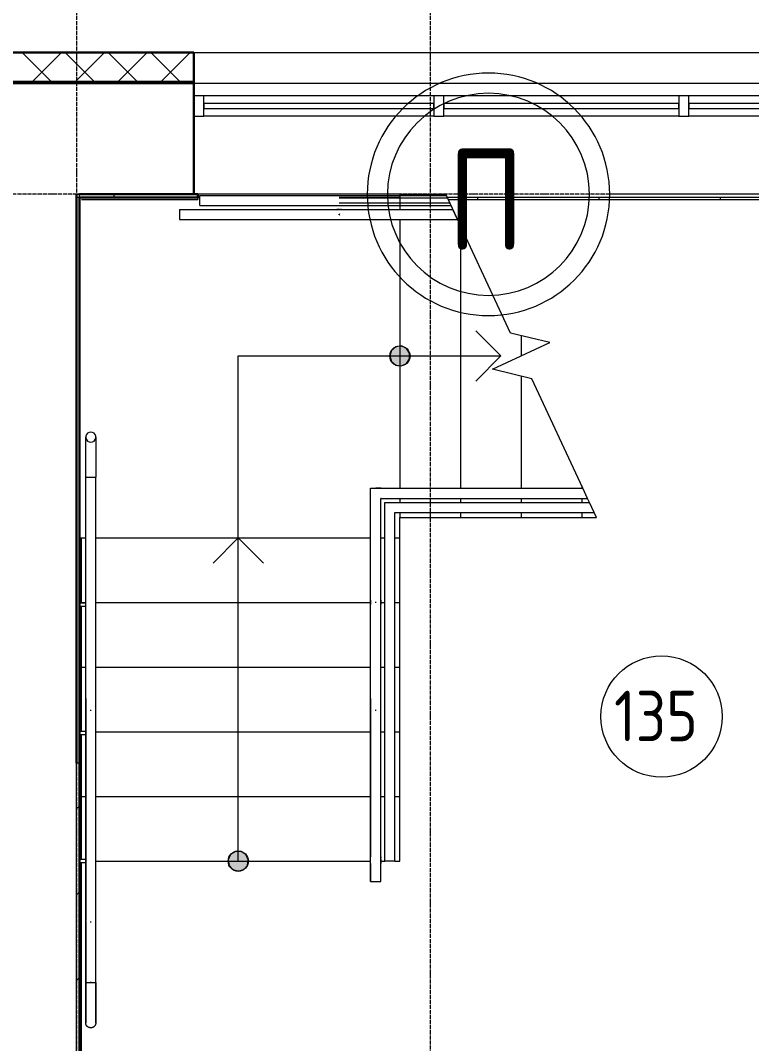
# Model space of a CAD drawing. Header units: millimetres. Extents: x -215207 to 92095, y -30385 to 123050.
# Drawn here: x -176463 to -172845, y 27239 to 32302 of the extents above; entities that cross this region are included whole.
import ezdxf

# ---------------------------------------------------------------- set-up
doc = ezdxf.new("R2010")
doc.units = ezdxf.units.MM
doc.linetypes.add('ADSK_Линия сетки', pattern=[25, 20, -2.5, 0, -2.5])
for name, color, linetype, lineweight in [('Витраж', 7, 'Continuous', 9), ('Лестницы', 7, 'Continuous', 9), ('Марки помещений', 7, 'Continuous', 20), ('Ограждение', 7, 'Continuous', 9), ('Оси', 7, 'Continuous', 9), ('Панели витража', 7, 'Continuous', 9), ('Перекрытие', 7, 'Continuous', 20), ('Стены внутренние', 7, 'Continuous', 20), ('Стены наружные', 7, 'Continuous', 20), ('Стены штриховка', 7, 'Continuous', 9), ('Стрелки вверх', 7, 'Continuous', 20)]:
    doc.layers.add(name, color=color, linetype=linetype, lineweight=lineweight)
doc.styles.add('GOST Common_2', font='GOST_Common.ttf', dxfattribs={"width": 0.9, "height": 90})
doc.styles.add('GOST Common_3', font='GOST_Common.ttf', dxfattribs={"width": 0.9, "height": 2.5})

# ---------------------------------------------------------------- blocks, each defined once
blk = doc.blocks.new('1 этаж 21082025')
at = {"layer": 'Стрелки вверх'}
h = blk.add_hatch(color=256, dxfattribs=at)
edge = h.paths.add_edge_path()
edge.add_arc((25350, -800), 50, 0, 360)
for points in [[(25357.1, -849.5), (25382.7, -837.8), (25398, -814.1), (25398, -785.9), (25382.7, -762.2), (25357.1, -750.5), (25329.2, -754.5), (25307.9, -773), (25300, -800), (25307.9, -827), (25329.2, -845.5)], [(24550, -3350), (24577, -3342.1), (24595.5, -3320.8), (24599.5, -3292.9), (24587.8, -3267.3), (24564.1, -3252), (24535.9, -3252), (24512.2, -3267.3), (24500.5, -3292.9), (24504.5, -3320.8), (24523, -3342.1)]]:
    blk.add_hatch(color=256, dxfattribs=at).paths.add_polyline_path(points)
h = blk.add_hatch(color=256, dxfattribs=at)
edge = h.paths.add_edge_path()
edge.add_arc((24550, -3300), 50, 0, 360)
at = {"layer": 'Витраж', "lineweight": 18}
for p, q in [((24380.1, 487.5), (24330.1, 487.5)), ((24330.1, 487.5), (24330.1, 387.5)), ((24380.1, 387.5), (24380.1, 487.5)), ((24330.1, 387.5), (24380.1, 387.5))]:
    blk.add_line(p, q, dxfattribs=at)
at = {"layer": 'Витраж'}
for p, q in [((25517.6, 487.5), (24380.1, 487.5)), ((26730.1, 487.5), (25567.6, 487.5)), ((27942.6, 487.5), (26780.1, 487.5)), ((25517.6, 387.5), (24380.1, 387.5)), ((26730.1, 387.5), (25567.6, 387.5)), ((27942.6, 387.5), (26780.1, 387.5))]:
    blk.add_line(p, q, dxfattribs=at)
at = {"layer": 'Витраж', "lineweight": 18, "extrusion": (0, 0, -1)}
for p, q in [((25567.6, 487.5), (25517.6, 487.5)), ((25517.6, 487.5), (25517.6, 387.5)), ((25567.6, 387.5), (25567.6, 487.5)), ((26780.1, 487.5), (26730.1, 487.5)), ((26730.1, 487.5), (26730.1, 387.5)), ((26780.1, 387.5), (26780.1, 487.5)), ((25517.6, 387.5), (25567.6, 387.5)), ((26730.1, 387.5), (26780.1, 387.5))]:
    blk.add_line(p, q, dxfattribs=at)
at = {"layer": 'Лестницы'}
for p, q in [((25350, 0), (24350, 0)), ((25350, 0), (25350, -75)), ((25350, 0), (25577, 0)), ((25350, 0), (25350, -75)), ((25897.2, -686.7), (25577, 0)), ((25350, -125), (25350, -1455)), ((25350, -125), (25350, -1455)), ((25650, -156.6), (25650, -1455)), ((25650, -156.6), (25650, -1455)), ((26091.6, -734), (25897.2, -686.7)), ((25950, -699.6), (25950, -800)), ((25950, -699.6), (25950, -800)), ((25808.4, -866), (26091.6, -734)), ((26002.8, -913.3), (25808.4, -866)), ((25950, -900.4), (25950, -1455)), ((25950, -900.4), (25950, -1455)), ((26255.4, -1455), (26002.8, -913.3)), ((26250, -1443.4), (26250, -1455)), ((26250, -1443.4), (26250, -1455)), ((25350, -1505), (25350, -1525)), ((25350, -1505), (25350, -1525)), ((25650, -1505), (25650, -1525)), ((25650, -1505), (25650, -1525)), ((25950, -1505), (25950, -1525)), ((25950, -1505), (25950, -1525)), ((26250, -1505), (26250, -1525)), ((26250, -1505), (26250, -1525)), ((26288.1, -1525), (26278.7, -1505)), ((25350, -1575), (25350, -1600)), ((25350, -1575), (25350, -1600)), ((25350, -1700), (25350, -1600)), ((25350, -1600), (25650, -1600)), ((25650, -1575), (25650, -1600)), ((25650, -1575), (25650, -1600)), ((25650, -1600), (25950, -1600)), ((25950, -1575), (25950, -1600)), ((25950, -1575), (25950, -1600)), ((25950, -1600), (26250, -1600)), ((26250, -1575), (26250, -1600)), ((26250, -1575), (26250, -1600)), ((26250, -1600), (26323, -1600)), ((26323, -1600), (26311.4, -1575)), ((23765, -1700), (23795, -1700)), ((23845, -1700), (25205, -1700)), ((25255, -1700), (25275, -1700)), ((25325, -1700), (25350, -1700)), ((25350, -2020), (25350, -1700)), ((23775, -2020), (23795, -2020)), ((23775, -2020), (23795, -2020)), ((23845, -2020), (25205, -2020)), ((23845, -2020), (25205, -2020)), ((25255, -2020), (25275, -2020)), ((25255, -2020), (25275, -2020)), ((25325, -2020), (25350, -2020)), ((25325, -2020), (25350, -2020)), ((25350, -2340), (25350, -2020)), ((23775, -2340), (23795, -2340)), ((23775, -2340), (23795, -2340)), ((23845, -2340), (25205, -2340)), ((23845, -2340), (25205, -2340)), ((25255, -2340), (25275, -2340)), ((25255, -2340), (25275, -2340)), ((25325, -2340), (25350, -2340)), ((25325, -2340), (25350, -2340)), ((25350, -2660), (25350, -2340)), ((23845, -2660), (25205, -2660)), ((23845, -2660), (25205, -2660)), ((25255, -2660), (25275, -2660)), ((25255, -2660), (25275, -2660)), ((25325, -2660), (25350, -2660)), ((25325, -2660), (25350, -2660)), ((25350, -2980), (25350, -2660)), ((23775, -2980), (23795, -2980)), ((23775, -2980), (23795, -2980)), ((23845, -2980), (25205, -2980)), ((23845, -2980), (25205, -2980)), ((25255, -2980), (25275, -2980)), ((25255, -2980), (25275, -2980)), ((25325, -2980), (25350, -2980)), ((25325, -2980), (25350, -2980)), ((25350, -3300), (25350, -2980)), ((23845, -3300), (25205, -3300)), ((23845, -3300), (25205, -3300)), ((25255, -3300), (25275, -3300)), ((25255, -3300), (25275, -3300)), ((25325, -3300), (25350, -3300)), ((25325, -3300), (25350, -3300))]:
    blk.add_line(p, q, dxfattribs=at)
at = {"layer": 'Марки помещений'}
blk.add_circle((26644.6, -2584.3), 300, dxfattribs=at)
at = {"layer": 'Ограждение'}
for p, q in [((23775, -25), (24350, -25)), ((24350, -15), (24350, -25)), ((24359, -5), (25050, -5)), ((24359, -55), (24359, -5)), ((25050, -5), (25579.3, -5)), ((25050, -17.5), (25585.1, -17.5)), ((25050, -42.5), (25596.8, -42.5)), ((25588.6, -25), (29825, -25)), ((24259, -75), (24259, -125)), ((24259, -75), (25038.2, -75)), ((24359, -55), (25050, -55)), ((25038.2, -75), (25060.6, -75)), ((25050.6, -75), (25038.2, -75)), ((25038.2, -75), (25050, -75)), ((25050, -55), (25602.6, -55)), ((25050, -75), (25060.6, -75)), ((25050.3, -97.2), (25050, -100)), ((25050, -100), (25050.3, -102.8)), ((25060.6, -75), (25055.9, -75)), ((25060.6, -75), (25611.9, -75)), ((25635.2, -125), (25611.9, -75)), ((24259, -125), (25038.2, -125)), ((25038.2, -125), (25060.6, -125)), ((25038.2, -125), (25050.6, -125)), ((25038.2, -125), (25050, -125)), ((25050, -125), (25060.6, -125)), ((25055.9, -125), (25060.6, -125)), ((25060.6, -125), (25635.2, -125)), ((23795, -1201.7), (23795, -1201.6)), ((23795, -1202.9), (23795, -1201.7)), ((23795, -1204.4), (23795, -1202.9)), ((23795, -1206.3), (23795, -1204.4)), ((23795, -1208.4), (23795, -1206.3)), ((23795, -1210.8), (23795, -1208.4)), ((23795, -1213.6), (23795, -1210.8)), ((23795, -1216.6), (23795, -1213.6)), ((23798.3, -1189), (23795.4, -1197.2)), ((23795.4, -1197.2), (23795.4, -1205.9)), ((23795.4, -1205.9), (23798.3, -1214.1)), ((23803.9, -1182.3), (23798.3, -1189)), ((23798.3, -1214.1), (23803.9, -1220.9)), ((23811.4, -1177.9), (23803.9, -1182.3)), ((23820, -1176.4), (23811.4, -1177.9)), ((23828.6, -1177.9), (23820, -1176.4)), ((23836.1, -1182.3), (23828.6, -1177.9)), ((23841.7, -1189), (23836.1, -1182.3)), ((23836.1, -1220.9), (23841.7, -1214.1)), ((23844.6, -1197.2), (23841.7, -1189)), ((23841.7, -1214.1), (23844.6, -1205.9)), ((23844.6, -1205.9), (23844.6, -1197.2)), ((23845, -1201.6), (23845, -1202.7)), ((23845, -1202.7), (23845, -1204.2)), ((23845, -1204.2), (23845, -1206)), ((23845, -1206), (23845, -1208.1)), ((23845, -1208.1), (23845, -1210.5)), ((23845, -1210.5), (23845, -1213.2)), ((23845, -1213.2), (23845, -1216.2)), ((23795, -1220), (23795, -1216.6)), ((23795, -1223.6), (23795, -1220)), ((23795, -1227.5), (23795, -1223.6)), ((23795, -1231.7), (23795, -1227.5)), ((23795, -1236.2), (23795, -1231.7)), ((23795, -1240.9), (23795, -1236.2)), ((23795, -1245.9), (23795, -1240.9)), ((23795, -1251.1), (23795, -1245.9)), ((23795, -1256.5), (23795, -1251.1)), ((23795, -1262.2), (23795, -1256.5)), ((23795, -1268.1), (23795, -1262.2)), ((23803.9, -1220.9), (23811.4, -1225.3)), ((23811.4, -1225.3), (23820, -1226.8)), ((23820, -1226.8), (23828.6, -1225.3)), ((23828.6, -1225.3), (23836.1, -1220.9)), ((23845, -1216.2), (23845, -1219.5)), ((23845, -1219.5), (23845, -1223.1)), ((23845, -1223.1), (23845, -1227)), ((23845, -1227), (23845, -1231.1)), ((23845, -1231.1), (23845, -1235.5)), ((23845, -1235.5), (23845, -1240.2)), ((23845, -1240.2), (23845, -1245.2)), ((23845, -1245.2), (23845, -1250.3)), ((23845, -1250.3), (23845, -1255.8)), ((23845, -1255.8), (23845, -1261.4)), ((23845, -1261.4), (23845, -1267.3)), ((23795, -1274.2), (23795, -1268.1)), ((23795, -1280.6), (23795, -1274.2)), ((23795, -1287.1), (23795, -1280.6)), ((23795, -1293.8), (23795, -1287.1)), ((23795, -1300.6), (23795, -1293.8)), ((23795, -1307.6), (23795, -1300.6)), ((23795, -1314.8), (23795, -1307.6)), ((23795, -1322.1), (23795, -1314.8)), ((23845, -1267.3), (23845, -1273.4)), ((23845, -1273.4), (23845, -1279.7)), ((23845, -1279.7), (23845, -1286.2)), ((23845, -1286.2), (23845, -1292.8)), ((23845, -1292.8), (23845, -1299.7)), ((23845, -1299.7), (23845, -1306.7)), ((23845, -1306.7), (23845, -1313.8)), ((23845, -1313.8), (23845, -1321.1)), ((23795, -1329.5), (23795, -1322.1)), ((23795, -1337.1), (23795, -1329.5)), ((23795, -1344.7), (23795, -1337.1)), ((23795, -1352.5), (23795, -1344.7)), ((23795, -1360.3), (23795, -1352.5)), ((23795, -1368.1), (23795, -1360.3)), ((23845, -1321.1), (23845, -1328.5)), ((23845, -1328.5), (23845, -1336.1)), ((23845, -1336.1), (23845, -1343.7)), ((23845, -1343.7), (23845, -1351.4)), ((23845, -1351.4), (23845, -1359.2)), ((23845, -1359.2), (23845, -1367.1)), ((23795, -1376.1), (23795, -1368.1)), ((23795, -1384), (23795, -1376.1)), ((23795, -1392), (23795, -1384)), ((23795, -1400), (23795, -1392)), ((23795, -1400), (23845, -1400)), ((23795, -2020), (23795, -1400)), ((23845, -1367.1), (23845, -1375)), ((23845, -1375), (23845, -1382.9)), ((23845, -1382.9), (23845, -1390.9)), ((23845, -1390.9), (23845, -1398.9)), ((23845, -1398.9), (23845, -1400)), ((23845, -2020), (23845, -1400)), ((25205, -1455), (25257.6, -1455)), ((25205, -1530), (25205, -1455)), ((25257.6, -1455), (25230, -1455)), ((25257.6, -1455), (26255.4, -1455)), ((26278.7, -1505), (26255.4, -1455)), ((25205, -1530), (25205, -1480)), ((25257.6, -1505), (25255, -1505)), ((25255, -1530), (25255, -1505)), ((25255, -1505), (25257.6, -1505)), ((25255, -1530), (25255, -1505)), ((25257.6, -1505), (26278.7, -1505)), ((25205, -2008.9), (25205, -1530)), ((25255, -2008.9), (25255, -1530)), ((25275, -1525), (26288.1, -1525)), ((25275, -2020), (25275, -1525)), ((26311.4, -1575), (26288.1, -1525)), ((26311.4, -1575), (26288.1, -1525)), ((25325, -1575), (26311.4, -1575)), ((25325, -2020), (25325, -1575)), ((23775, -2020), (23775, -1700)), ((23795, -2023.8), (23765, -2023.8)), ((23775, -2024.1), (23775, -2020)), ((23795, -3600), (23795, -2020)), ((23845, -3600), (23845, -2020)), ((25205, -2008.9), (25205, -2030.1)), ((25205, -2008.9), (25205, -2014.4)), ((25205, -2020), (25205, -2008.9)), ((25205, -2014.4), (25205, -2030.1)), ((25205, -2030.1), (25205, -2020)), ((25255, -2008.9), (25255, -2030.1)), ((25255, -2014.4), (25255, -2008.9)), ((25255, -2020), (25255, -2008.9)), ((25255, -2030.1), (25255, -2014.4)), ((25255, -2030.1), (25255, -2020)), ((25275, -3300), (25275, -2020)), ((25325, -3300), (25325, -2020)), ((23765, -2038.8), (23795, -2038.8)), ((23775, -2657.9), (23775, -2038.5)), ((25205, -3289.9), (25205, -2030.1)), ((25255, -3289.9), (25255, -2030.1)), ((23795, -2494.4), (23795, -3594.4)), ((23845, -3594.4), (23845, -2494.4)), ((25205, -2494.4), (25205, -3279.3)), ((25255, -3279.3), (25255, -2494.4)), ((23817.2, -2553), (23820, -2553.3)), ((23820, -2553.3), (23822.8, -2553)), ((25227.2, -2553), (25230, -2553.3)), ((25230, -2553.3), (25232.8, -2553)), ((23795, -2657.6), (23765, -2657.6)), ((23765, -2672.6), (23795, -2672.6)), ((23775, -3291.7), (23775, -2672.4)), ((25205, -3281.9), (25205, -3279.3)), ((25205, -3283.3), (25205, -3281.9)), ((25205, -3311.1), (25205, -3289.9)), ((25205, -3293.3), (25205, -3290.4)), ((25255, -3279.3), (25255, -3282)), ((25255, -3282), (25255, -3283.2)), ((25255, -3311.1), (25255, -3289.9)), ((25255, -3290.5), (25255, -3293.4)), ((23795, -3291.4), (23765, -3291.4)), ((23765, -3306.4), (23795, -3306.4)), ((23775, -3620), (23775, -3306.2)), ((25205, -3296.2), (25205, -3293.3)), ((25205, -3299.2), (25205, -3296.2)), ((25205, -3302.2), (25205, -3299.2)), ((25205, -3305.1), (25205, -3302.2)), ((25205, -3308.1), (25205, -3305.1)), ((25205, -3311.1), (25205, -3308.1)), ((25205, -3311.1), (25205, -3400)), ((25205, -3400), (25205, -3311.1)), ((25255, -3293.4), (25255, -3296.4)), ((25255, -3296.4), (25255, -3299.3)), ((25255, -3299.3), (25255, -3302.3)), ((25255, -3302.3), (25255, -3305.3)), ((25255, -3305.3), (25255, -3308.3)), ((25255, -3308.3), (25255, -3311.1)), ((25255, -3400), (25255, -3311.1)), ((25255, -3400), (25255, -3311.1)), ((25325, -3300), (25275, -3300)), ((25205, -3400), (25255, -3400)), ((25227.7, -3400), (25232.3, -3400)), ((23775, -3620), (23765, -3620)), ((23775, -5800), (23775, -3619.3)), ((23795, -3599.3), (23795, -3900)), ((23795, -3900), (23795, -3600)), ((23845, -3900), (23845, -3599.3)), ((23845, -3900), (23845, -3600)), ((23795, -3900), (23795, -3908)), ((23795, -3902.2), (23795, -3900)), ((23795, -3900), (23845, -3900)), ((23795, -3910.2), (23795, -3902.2)), ((23795, -3908), (23795, -3916)), ((23795, -3918.1), (23795, -3910.2)), ((23795, -3916), (23795, -3923.9)), ((23795, -3926.1), (23795, -3918.1)), ((23795, -3923.9), (23795, -3931.9)), ((23795, -3934), (23795, -3926.1)), ((23795, -3931.9), (23795, -3939.7)), ((23795, -3941.8), (23795, -3934)), ((23795, -3939.7), (23795, -3947.5)), ((23795, -3949.6), (23795, -3941.8)), ((23795, -3947.5), (23795, -3955.3)), ((23817.7, -3900), (23822.3, -3900)), ((23820, -3900), (23817.7, -3900)), ((23822.3, -3900), (23820, -3900)), ((23845, -3900), (23845, -3908)), ((23845, -3902.2), (23845, -3900)), ((23845, -3910.2), (23845, -3902.2)), ((23845, -3908), (23845, -3916)), ((23845, -3918.1), (23845, -3910.2)), ((23845, -3916), (23845, -3923.9)), ((23845, -3926.1), (23845, -3918.1)), ((23845, -3923.9), (23845, -3931.9)), ((23845, -3934), (23845, -3926.1)), ((23845, -3931.9), (23845, -3939.7)), ((23845, -3941.8), (23845, -3934)), ((23845, -3939.7), (23845, -3947.5)), ((23845, -3949.6), (23845, -3941.8)), ((23845, -3947.5), (23845, -3955.3)), ((23795, -3957.3), (23795, -3949.6)), ((23795, -3955.3), (23795, -3962.9)), ((23795, -3965), (23795, -3957.3)), ((23795, -3962.9), (23795, -3970.5)), ((23795, -3972.5), (23795, -3965)), ((23795, -3970.5), (23795, -3977.9)), ((23795, -3979.9), (23795, -3972.5)), ((23795, -3977.9), (23795, -3985.2)), ((23795, -3987.1), (23795, -3979.9)), ((23795, -3985.2), (23795, -3992.4)), ((23795, -3994.3), (23795, -3987.1)), ((23795, -3992.4), (23795, -3999.4)), ((23795, -4001.2), (23795, -3994.3)), ((23795, -3999.4), (23795, -4006.2)), ((23845, -3957.3), (23845, -3949.6)), ((23845, -3955.3), (23845, -3962.9)), ((23845, -3965), (23845, -3957.3)), ((23845, -3962.9), (23845, -3970.5)), ((23845, -3972.5), (23845, -3965)), ((23845, -3970.5), (23845, -3977.9)), ((23845, -3979.9), (23845, -3972.5)), ((23845, -3977.9), (23845, -3985.2)), ((23845, -3987.1), (23845, -3979.9)), ((23845, -3985.2), (23845, -3992.4)), ((23845, -3994.3), (23845, -3987.1)), ((23845, -3992.4), (23845, -3999.4)), ((23845, -4001.2), (23845, -3994.3)), ((23845, -3999.4), (23845, -4006.2)), ((23795, -4008.1), (23795, -4001.2)), ((23795, -4006.2), (23795, -4012.9)), ((23795, -4014.7), (23795, -4008.1)), ((23795, -4012.9), (23795, -4019.4)), ((23795, -4021.2), (23795, -4014.7)), ((23795, -4019.4), (23795, -4025.8)), ((23795, -4027.4), (23795, -4021.2)), ((23795, -4025.8), (23795, -4031.9)), ((23795, -4033.5), (23795, -4027.4)), ((23795, -4031.9), (23795, -4037.8)), ((23795, -4039.3), (23795, -4033.5)), ((23795, -4037.8), (23795, -4043.5)), ((23795, -4045), (23795, -4039.3)), ((23795, -4043.5), (23795, -4048.9)), ((23795, -4050.4), (23795, -4045)), ((23795, -4048.9), (23795, -4054.1)), ((23795, -4055.5), (23795, -4050.4)), ((23845, -4008.1), (23845, -4001.2)), ((23845, -4006.2), (23845, -4012.9)), ((23845, -4014.7), (23845, -4008.1)), ((23845, -4012.9), (23845, -4019.4)), ((23845, -4021.2), (23845, -4014.7)), ((23845, -4019.4), (23845, -4025.8)), ((23845, -4027.4), (23845, -4021.2)), ((23845, -4025.8), (23845, -4031.9)), ((23845, -4033.5), (23845, -4027.4)), ((23845, -4031.9), (23845, -4037.8)), ((23845, -4039.3), (23845, -4033.5)), ((23845, -4037.8), (23845, -4043.5)), ((23845, -4045), (23845, -4039.3)), ((23845, -4043.5), (23845, -4048.9)), ((23845, -4050.4), (23845, -4045)), ((23845, -4048.9), (23845, -4054.1)), ((23845, -4055.5), (23845, -4050.4)), ((23795, -4054.1), (23795, -4059.1)), ((23795, -4060.4), (23795, -4055.5)), ((23795, -4059.1), (23795, -4063.8)), ((23795, -4065.1), (23795, -4060.4)), ((23795, -4063.8), (23795, -4068.3)), ((23795, -4069.5), (23795, -4065.1)), ((23795, -4068.3), (23795, -4072.5)), ((23795, -4073.6), (23795, -4069.5)), ((23795, -4072.5), (23795, -4076.4)), ((23795, -4077.4), (23795, -4073.6)), ((23795, -4076.4), (23795, -4080)), ((23795, -4081), (23795, -4077.4)), ((23795, -4080), (23795, -4083.4)), ((23795, -4084.2), (23795, -4081)), ((23795, -4083.4), (23795, -4086.4)), ((23795, -4087.2), (23795, -4084.2)), ((23795, -4086.4), (23795, -4089.2)), ((23795, -4089.8), (23795, -4087.2)), ((23795, -4089.2), (23795, -4091.6)), ((23795, -4092.2), (23795, -4089.8)), ((23795, -4091.6), (23795, -4093.7)), ((23795, -4094.3), (23795, -4092.2)), ((23795, -4093.7), (23795, -4095.6)), ((23795, -4096), (23795, -4094.3)), ((23795, -4095.6), (23795, -4097.1)), ((23795, -4097.4), (23795, -4096)), ((23795, -4097.1), (23795, -4098.3)), ((23795, -4098.6), (23795, -4097.4)), ((23795, -4098.3), (23795, -4099.2)), ((23795, -4099.4), (23795, -4098.6)), ((23795, -4099.2), (23795, -4099.7)), ((23795, -4099.8), (23795, -4099.4)), ((23795, -4099.7), (23795, -4100)), ((23795, -4100), (23795, -4099.8)), ((23795, -4100.3), (23795, -4100)), ((23795, -4100), (23795, -4100)), ((23795, -4101.3), (23795, -4100.3)), ((23845, -4101), (23844.9, -4102)), ((23845, -4054.1), (23845, -4059.1)), ((23845, -4060.4), (23845, -4055.5)), ((23845, -4059.1), (23845, -4063.8)), ((23845, -4065.1), (23845, -4060.4)), ((23845, -4063.8), (23845, -4068.3)), ((23845, -4069.5), (23845, -4065.1)), ((23845, -4068.3), (23845, -4072.5)), ((23845, -4073.6), (23845, -4069.5)), ((23845, -4072.5), (23845, -4076.4)), ((23845, -4077.4), (23845, -4073.6)), ((23845, -4076.4), (23845, -4080)), ((23845, -4081), (23845, -4077.4)), ((23845, -4080), (23845, -4083.4)), ((23845, -4084.2), (23845, -4081)), ((23845, -4083.4), (23845, -4086.4)), ((23845, -4087.2), (23845, -4084.2)), ((23845, -4086.4), (23845, -4089.2)), ((23845, -4089.8), (23845, -4087.2)), ((23845, -4089.2), (23845, -4091.6)), ((23845, -4092.2), (23845, -4089.8)), ((23845, -4091.6), (23845, -4093.7)), ((23845, -4094.3), (23845, -4092.2)), ((23845, -4093.7), (23845, -4095.6)), ((23845, -4096), (23845, -4094.3)), ((23845, -4095.6), (23845, -4097.1)), ((23845, -4097.4), (23845, -4096)), ((23845, -4097.1), (23845, -4098.3)), ((23845, -4098.6), (23845, -4097.4)), ((23845, -4098.3), (23845, -4099.2)), ((23845, -4099.4), (23845, -4098.6)), ((23845, -4099.2), (23845, -4099.7)), ((23845, -4099.8), (23845, -4099.4)), ((23845, -4099.7), (23845, -4100)), ((23845, -4100), (23845, -4099.8)), ((23845, -4100), (23845, -4101)), ((23845, -4100), (23845, -4100)), ((23795.1, -4102.3), (23795, -4101.3)), ((23795.2, -4103.3), (23795.1, -4102.3)), ((23795.4, -4104.2), (23795.2, -4103.3)), ((23795.6, -4105.2), (23795.4, -4104.2)), ((23795.8, -4106.2), (23795.6, -4105.2)), ((23796, -4107.2), (23795.8, -4106.2)), ((23796.4, -4108.1), (23796, -4107.2)), ((23796.7, -4109.1), (23796.4, -4108.1)), ((23797.1, -4110), (23796.7, -4109.1)), ((23797.5, -4110.9), (23797.1, -4110)), ((23798, -4111.8), (23797.5, -4110.9)), ((23798.4, -4112.7), (23798, -4111.8)), ((23799, -4113.5), (23798.4, -4112.7)), ((23799.5, -4114.3), (23799, -4113.5)), ((23800.1, -4115.1), (23799.5, -4114.3)), ((23800.7, -4115.9), (23800.1, -4115.1)), ((23801.4, -4116.7), (23800.7, -4115.9)), ((23802.1, -4117.4), (23801.4, -4116.7)), ((23802.8, -4118.1), (23802.1, -4117.4)), ((23803.5, -4118.8), (23802.8, -4118.1)), ((23804.3, -4119.4), (23803.5, -4118.8)), ((23805.1, -4120.1), (23804.3, -4119.4)), ((23805.9, -4120.6), (23805.1, -4120.1)), ((23806.7, -4121.2), (23805.9, -4120.6)), ((23807.6, -4121.7), (23806.7, -4121.2)), ((23808.5, -4122.2), (23807.6, -4121.7)), ((23809.4, -4122.6), (23808.5, -4122.2)), ((23810.3, -4123), (23809.4, -4122.6)), ((23811.2, -4123.4), (23810.3, -4123)), ((23812.1, -4123.7), (23811.2, -4123.4)), ((23813.1, -4124), (23812.1, -4123.7)), ((23814.1, -4124.3), (23813.1, -4124)), ((23815, -4124.5), (23814.1, -4124.3)), ((23816, -4124.7), (23815, -4124.5)), ((23817, -4124.8), (23816, -4124.7)), ((23818, -4124.9), (23817, -4124.8)), ((23819, -4125), (23818, -4124.9)), ((23820, -4125), (23819, -4125)), ((23820.3, -4125), (23820, -4125)), ((23821.3, -4125), (23820.3, -4125)), ((23822.3, -4124.9), (23821.3, -4125)), ((23823.3, -4124.8), (23822.3, -4124.9)), ((23824.2, -4124.6), (23823.3, -4124.8)), ((23825.2, -4124.4), (23824.2, -4124.6)), ((23826.2, -4124.2), (23825.2, -4124.4)), ((23827.2, -4124), (23826.2, -4124.2)), ((23828.1, -4123.6), (23827.2, -4124)), ((23829.1, -4123.3), (23828.1, -4123.6)), ((23830, -4122.9), (23829.1, -4123.3)), ((23830.9, -4122.5), (23830, -4122.9)), ((23831.8, -4122), (23830.9, -4122.5)), ((23832.7, -4121.6), (23831.8, -4122)), ((23833.5, -4121), (23832.7, -4121.6)), ((23834.3, -4120.5), (23833.5, -4121)), ((23835.1, -4119.9), (23834.3, -4120.5)), ((23835.9, -4119.3), (23835.1, -4119.9)), ((23836.7, -4118.6), (23835.9, -4119.3)), ((23837.4, -4117.9), (23836.7, -4118.6)), ((23838.1, -4117.2), (23837.4, -4117.9)), ((23838.8, -4116.5), (23838.1, -4117.2)), ((23839.4, -4115.7), (23838.8, -4116.5)), ((23840.1, -4114.9), (23839.4, -4115.7)), ((23840.6, -4114.1), (23840.1, -4114.9)), ((23841.2, -4113.3), (23840.6, -4114.1)), ((23841.7, -4112.4), (23841.2, -4113.3)), ((23842.2, -4111.5), (23841.7, -4112.4)), ((23842.6, -4110.6), (23842.2, -4111.5)), ((23843, -4109.7), (23842.6, -4110.6)), ((23843.4, -4108.8), (23843, -4109.7)), ((23843.7, -4107.9), (23843.4, -4108.8)), ((23844, -4106.9), (23843.7, -4107.9)), ((23844.3, -4105.9), (23844, -4106.9)), ((23844.5, -4105), (23844.3, -4105.9)), ((23844.7, -4104), (23844.5, -4105)), ((23844.8, -4103), (23844.7, -4104)), ((23844.9, -4102), (23844.8, -4103))]:
    blk.add_line(p, q, dxfattribs=at)
at = {"layer": 'Ограждение', "linetype": 'Continuous'}
for p, q in [((25736, -25), (25736, -15)), ((26336, -25), (26336, -15)), ((26936, -25), (26936, -15)), ((23765, -3960.3), (23775, -3960.3))]:
    blk.add_line(p, q, dxfattribs=at)
at = {"layer": 'Ограждение'}
for points in [[(25050, -102.3), (25050, -101.6), (25050, -100), (25050, -98.4), (25050, -97.7)], [(25232.1, -2020), (25231.4, -2020), (25230, -2020), (25228.6, -2020), (25227.9, -2020)], [(23817.9, -3600), (23818.6, -3600), (23820, -3600), (23821.4, -3600), (23822.1, -3600)]]:
    blk.add_open_spline(points, degree=3, dxfattribs=at)
at = {"layer": 'Оси', "linetype": 'ADSK_Линия сетки'}
for p, q in [((23750, 5350.6), (23750, -60626.1)), ((25500, 5350.6), (25500, -60626.1)), ((58165, 0), (-14072.3, 0))]:
    blk.add_line(p, q, dxfattribs=at)
at = {"layer": 'Панели витража', "lineweight": 18}
for p, q in [((25517.6, 450), (24380.1, 450)), ((24380.1, 450), (24380.1, 425)), ((24380.1, 425), (25517.6, 425)), ((25517.6, 425), (25517.6, 450)), ((26730.1, 450), (25567.6, 450)), ((25567.6, 450), (25567.6, 425)), ((25567.6, 425), (26730.1, 425)), ((26730.1, 425), (26730.1, 450)), ((27942.6, 450), (26780.1, 450)), ((26780.1, 450), (26780.1, 425)), ((26780.1, 425), (27942.6, 425))]:
    blk.add_line(p, q, dxfattribs=at)
at = {"layer": 'Перекрытие', "color": 49, "true_color": 0x464646}
for p, q in [((25350, 0), (24350, 0)), ((25350, -1700), (25350, -1600)), ((23765, -1700), (23795, -1700)), ((23845, -1700), (25205, -1700)), ((25255, -1700), (25275, -1700)), ((25325, -1700), (25350, -1700))]:
    blk.add_line(p, q, dxfattribs=at)
at = {"layer": 'Стены внутренние', "lineweight": 30}
for p, q in [((24330.1, 702), (22090, 702)), ((24330.1, 560), (24330.1, 702)), ((24330.1, 550), (22090, 550)), ((24330.1, 0), (24330.1, 550)), ((23765, 0), (24330.1, 0))]:
    blk.add_line(p, q, dxfattribs=at)
at = {"layer": 'Стены внутренние', "linetype": 'Continuous', "lineweight": 9}
for p, q in [((23623, 560), (23483, 700)), ((23533.5, 560), (23673.5, 700)), ((23568.4, 700), (23567.3, 702)), ((23815, 580.2), (23695.2, 700)), ((23815, 629.4), (23885.6, 700)), ((24047.3, 560), (23907.3, 700)), ((23957.8, 560), (24097.8, 700)), ((24259.4, 560), (24119.4, 700)), ((24169.9, 560), (24309.9, 700)), ((24298.3, 702), (24297.1, 700)), ((23745.6, 560), (23815, 629.4)), ((23835.2, 560), (23815, 580.2))]:
    blk.add_line(p, q, dxfattribs=at)
at = {"layer": 'Стены внутренние'}
for p, q in [((24330.1, 702), (29140.1, 702)), ((24330.1, 550), (29140.1, 550)), ((23750, 0), (23765, 0)), ((23750, -5815), (23750, -2815.7))]:
    blk.add_line(p, q, dxfattribs=at)
at = {"layer": 'Стены наружные', "lineweight": 30}
for p, q in [((24330.1, 550), (24330.1, 560)), ((23750, 0), (23750, -2815.7)), ((24350, 0), (23765, 0)), ((24350, -15), (24350, 0)), ((23765, -5815), (23765, -15)), ((23765, -15), (24350, -15))]:
    blk.add_line(p, q, dxfattribs=at)
at = {"layer": 'Стены наружные'}
for p, q in [((23765, 0), (23750, 0)), ((24359, -15), (24350, -15)), ((25350, -15), (25050, -15)), ((29140.1, -15), (25583.9, -15))]:
    blk.add_line(p, q, dxfattribs=at)
at = {"layer": 'Стены наружные', "linetype": 'Continuous', "lineweight": 9}
for p, q in [((23936, -15), (23936, 0)), ((23750, -3041.9), (23765, -3026.9)), ((23750, -3466.1), (23765, -3451.1)), ((23750, -3890.4), (23765, -3875.4))]:
    blk.add_line(p, q, dxfattribs=at)
at = {"layer": 'Стены штриховка'}
for p, q in [((24330.1, 700), (22092, 700)), ((23815, 700), (23815, 702)), ((22090, 560), (24330.1, 560)), ((23765, -15), (23765, 0)), ((23765, -15), (23750, -15)), ((23765, -2815.7), (23750, -2815.7))]:
    blk.add_line(p, q, dxfattribs=at)
at = {"layer": 'Стрелки вверх'}
for p, q in [((25850, -800), (25725, -675)), ((25329.2, -754.5), (25307.9, -773)), ((25357.1, -750.5), (25329.2, -754.5)), ((25382.7, -762.2), (25357.1, -750.5)), ((24550, -800), (25350, -800)), ((24550, -1700), (24550, -800)), ((25307.9, -773), (25300, -800)), ((25300, -800), (25307.9, -827)), ((25350, -800), (25650, -800)), ((25398, -785.9), (25382.7, -762.2)), ((25398, -814.1), (25398, -785.9)), ((25650, -800), (25850, -800)), ((25850, -800), (25725, -925)), ((25307.9, -827), (25329.2, -845.5)), ((25329.2, -845.5), (25357.1, -849.5)), ((25357.1, -849.5), (25382.7, -837.8)), ((25382.7, -837.8), (25398, -814.1)), ((24550, -1700), (24425, -1825)), ((24550, -2020), (24550, -1700)), ((24550, -1700), (24675, -1825)), ((24550, -2340), (24550, -2020)), ((24550, -2660), (24550, -2340)), ((24550, -2980), (24550, -2660)), ((24550, -3300), (24550, -2980)), ((24512.2, -3267.3), (24500.5, -3292.9)), ((24535.9, -3252), (24512.2, -3267.3)), ((24564.1, -3252), (24535.9, -3252)), ((24587.8, -3267.3), (24564.1, -3252)), ((24599.5, -3292.9), (24587.8, -3267.3)), ((24500.5, -3292.9), (24504.5, -3320.8)), ((24504.5, -3320.8), (24523, -3342.1)), ((24577, -3342.1), (24595.5, -3320.8)), ((24595.5, -3320.8), (24599.5, -3292.9)), ((24523, -3342.1), (24550, -3350)), ((24550, -3350), (24577, -3342.1))]:
    blk.add_line(p, q, dxfattribs=at)
for centre in [(25350, -800), (24550, -3300)]:
    blk.add_circle(centre, 50, dxfattribs=at)
at = {"layer": 'Марки помещений', "style": 'GOST Common_3', "width": 0.9}
blk.add_text('135', height=250, dxfattribs=at).set_placement((26409.7, -2706.6))
blk = doc.blocks.new('Ось сетки - Круг_Ø12 мм 2-461932-План 1 этажа смеж')
at = {"layer": 'Оси', "lineweight": 20}
for radius, start, end in [(6, 360, 180), (5, 360, 180), (6, 180, 360), (5, 180, 360)]:
    blk.add_arc((0, 0), radius, start, end, dxfattribs=at)

msp = doc.modelspace()

# ---------------------------------------------------------------- linework, layer by layer
at = {"layer": 'Оси', "linetype": 'ADSK_Линия сетки'}
msp.add_line((-144664, 31441.4), (-173546.6, 31441.4), dxfattribs=at)

# ---------------------------------------------------------------- block references
msp.add_blockref('1 этаж 21082025', (-199934.8, 31441.4))
at = {"layer": 'Оси', "lineweight": 20, "xscale": 100.0000000000006, "yscale": 100.0000000000006, "zscale": 100.0000000000006, "rotation": 90}
msp.add_blockref('Ось сетки - Круг_Ø12 мм 2-461932-План 1 этажа смеж', (-174146.6, 31441.4), dxfattribs=at)

# ---------------------------------------------------------------- texts
at = {"layer": 'Оси', "insert": (-174348.8, 31666), "char_height": 500, "width": 440.126, "attachment_point": 1, "style": 'GOST Common_2'}
msp.add_mtext('\\fGOST Common|b0|i0|c204|p34|;\\W.9;П', dxfattribs=at)

doc.saveas('drawing.dxf')
